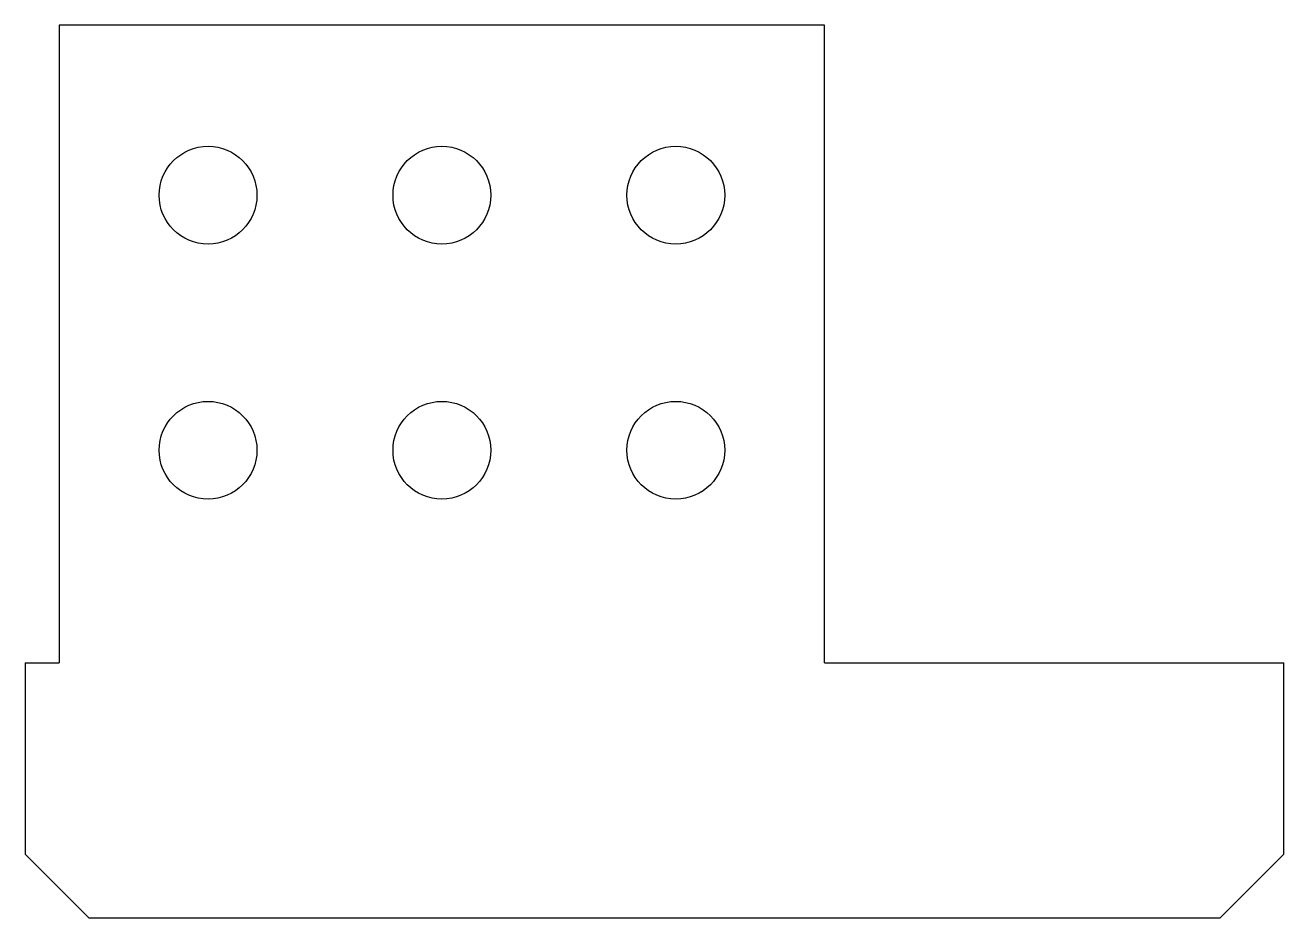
# Model space of a CAD drawing. Header units: millimetres. Extents: x 1879 to 2175, y 1412 to 1622.
import ezdxf

# ---------------------------------------------------------------- set-up
doc = ezdxf.new("R2010")
doc.units = ezdxf.units.MM

msp = doc.modelspace()

# ---------------------------------------------------------------- linework, layer by layer
for p, q in [((2067.42, 1622.48), (1887.42, 1622.48)), ((1887.42, 1622.48), (1887.42, 1472.48)), ((2067.42, 1472.48), (2067.42, 1622.48)), ((1879.42, 1472.48), (1887.42, 1472.48)), ((1879.42, 1472.48), (1879.42, 1427.48)), ((2067.42, 1472.48), (2175.42, 1472.48)), ((2175.42, 1427.48), (2175.42, 1472.48)), ((1879.42, 1427.48), (1894.42, 1412.48)), ((2160.42, 1412.48), (2175.42, 1427.48)), ((1894.42, 1412.48), (2160.42, 1412.48))]:
    msp.add_line(p, q)
for centre in [(1922.42, 1582.48), (1977.42, 1582.48), (2032.42, 1582.48), (1922.42, 1522.48), (1977.42, 1522.48), (2032.42, 1522.48)]:
    msp.add_circle(centre, 11.5)

doc.saveas('drawing.dxf')
